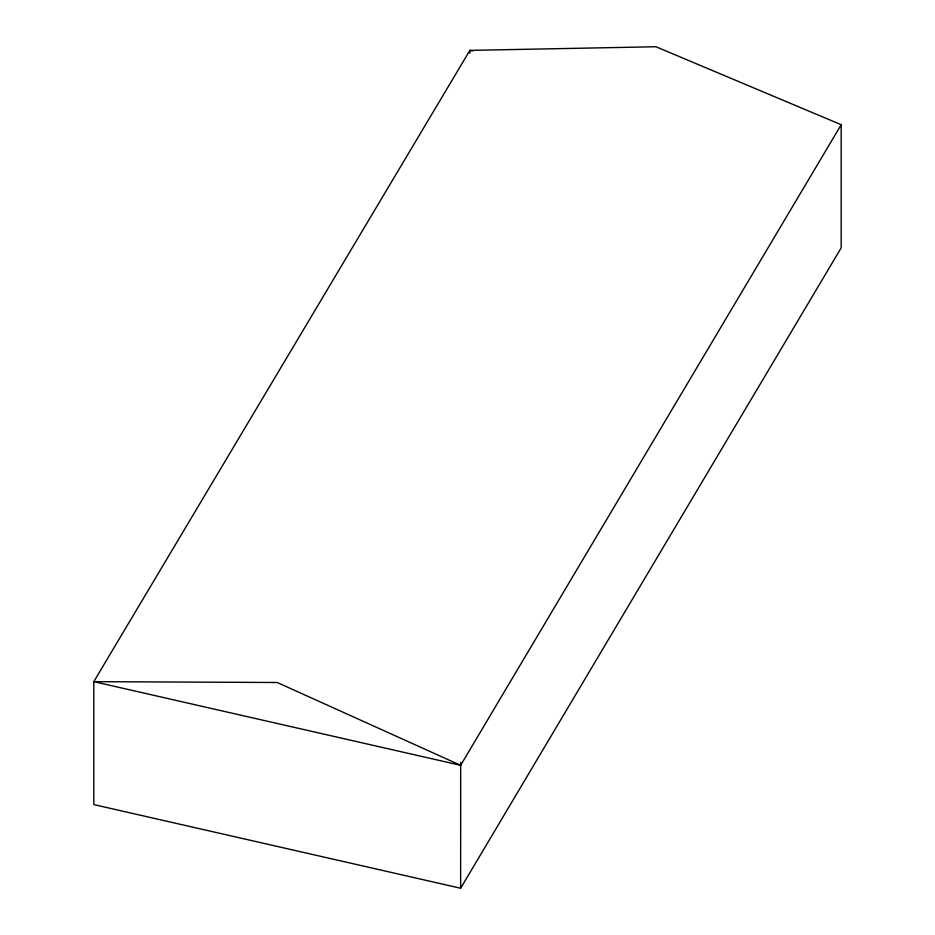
<?xml version="1.0" encoding="UTF-8"?>
<svg xmlns="http://www.w3.org/2000/svg" width="935" height="935" viewBox="0 0 935 935"><rect width="100%" height="100%" fill="white"/><g stroke="black" fill="none" stroke-linecap="round" stroke-linejoin="round"><path stroke-width="1.4" d="M460.639 888.25L841.196 247.833L841.196 124.717L655.949 46.75L469.861 50.385L93.804 681.65L93.804 804.591L460.639 888.25L460.675 762.399M469.826 53.307L469.861 50.385L472.724 50.958M460.639 765.309L277.227 682.503L93.804 681.65L460.639 765.309L841.196 124.717"/></g></svg>
